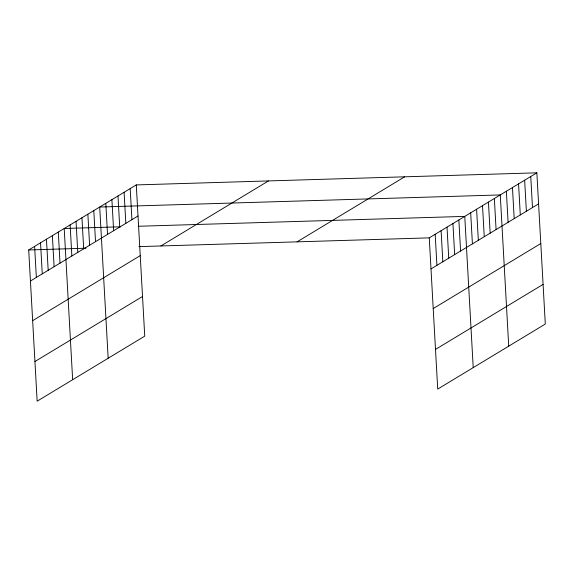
<?xml version="1.0" encoding="UTF-8"?>
<svg xmlns="http://www.w3.org/2000/svg" width="574" height="574" viewBox="0 0 574 574"><rect width="100%" height="100%" fill="white"/><g stroke="black" fill="none" stroke-linecap="round" stroke-linejoin="round"><path stroke-width="0.86" d="M136.282 184.921L144.741 336.142L37.152 401.176L28.7 249.955L136.282 184.921L536.848 172.824L545.3 324.045L437.718 389.079L429.259 237.858L536.848 172.824M30.436 281.016L138.018 215.982M32.653 320.672L140.235 255.638M160.885 245.966L268.467 180.932M34.935 361.527L142.524 296.493M297.074 241.848L404.663 176.814M430.995 268.919L538.584 203.885M433.212 308.568L540.801 243.534M435.501 349.423L543.083 284.388M120.605 226.795L64.202 228.495L72.654 379.715M138.226 226.264L464.761 216.391L473.22 367.611M28.7 249.955L85.978 248.226M138.858 246.626L429.259 237.858M530.749 176.505L532.485 207.566M524.65 180.193L526.387 211.254M518.559 183.881L520.295 214.941M512.46 187.562L514.196 218.622M506.361 191.25L508.098 222.31M508.722 346.151L500.27 194.93L99.704 207.035L108.163 358.255M494.35 198.511L496.087 229.571M488.431 202.084L490.167 233.152M482.519 205.664L484.255 236.725M476.599 209.237L478.336 240.305M470.68 212.818L472.416 243.878M458.848 219.971L460.585 251.032M452.929 223.551L454.665 254.612M447.01 227.125L448.746 258.185M441.097 230.705L442.834 261.766M435.178 234.278L436.914 265.339M130.19 188.609L131.927 219.67M124.092 192.297L125.828 223.358M117.993 195.978L119.729 227.039M111.901 199.666L113.638 230.726M105.803 203.354L107.539 234.414M93.792 210.615L95.528 241.676M87.872 214.188L89.609 245.249M81.953 217.768L83.689 248.829M76.033 221.342L77.777 252.402M70.121 224.922L71.858 255.982M58.283 232.075L60.019 263.136M52.37 235.649L54.107 266.709M46.451 239.229L48.187 270.289M40.532 242.802L42.268 273.863M34.619 246.382L36.356 277.443"/></g></svg>
